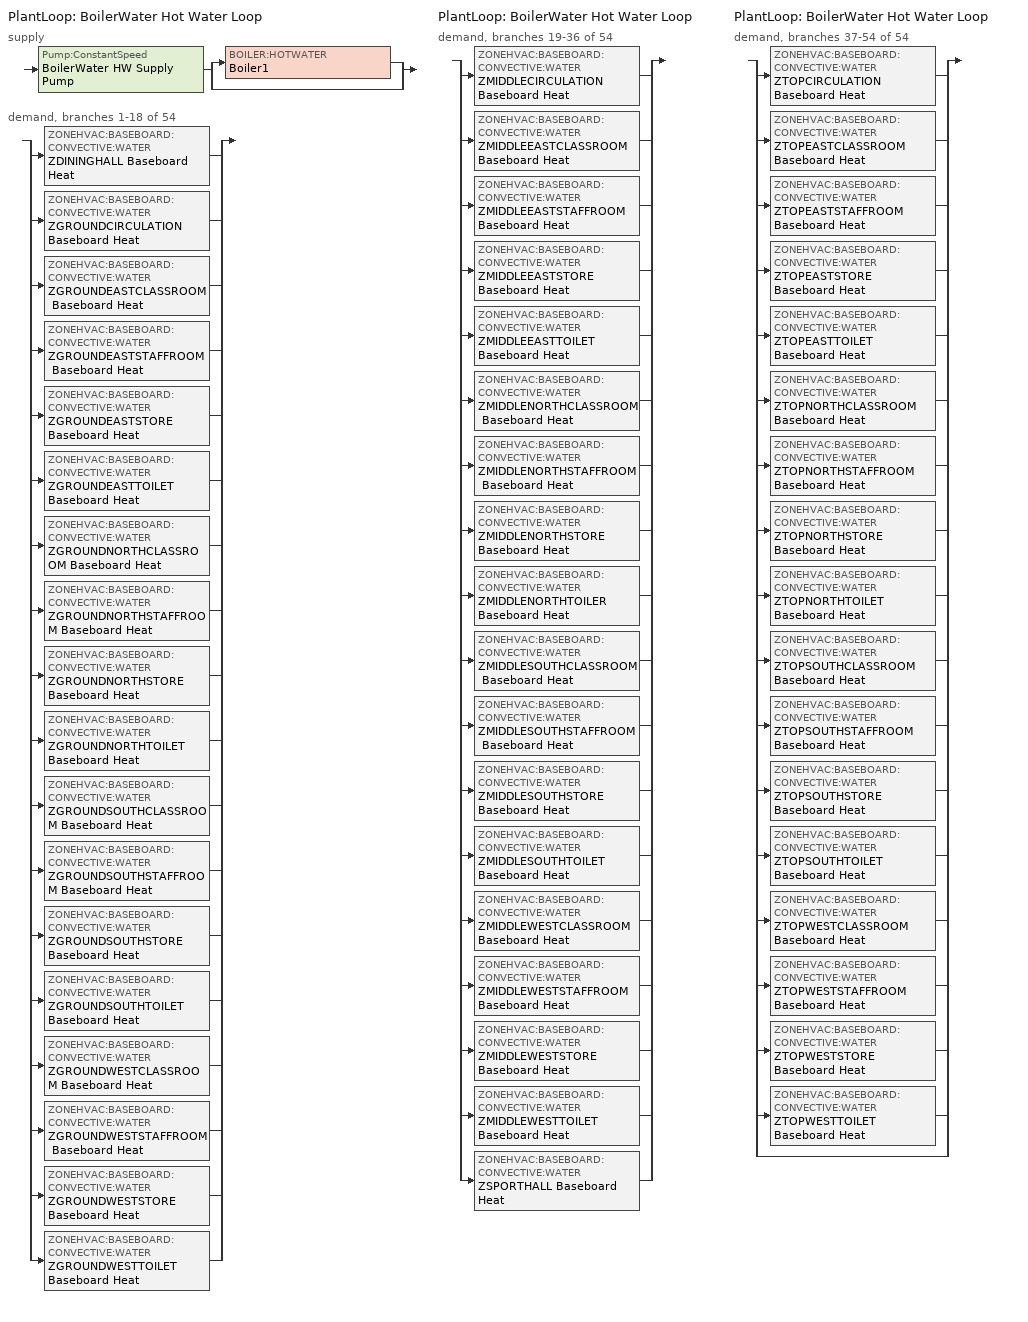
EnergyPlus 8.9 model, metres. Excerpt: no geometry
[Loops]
PlantLoop 'BoilerWater Hot Water Loop'
 supply: Pump:ConstantSpeed 'BoilerWater HW Supply Pump' > split
  | BOILER:HOTWATER 'Boiler1'
  | bypass
 demand, branches 1-18 of 54: split
  | ZONEHVAC:BASEBOARD:CONVECTIVE:WATER 'ZDININGHALL Baseboard Heat'
  | ZONEHVAC:BASEBOARD:CONVECTIVE:WATER 'ZGROUNDCIRCULATION Baseboard Heat'
  | ZONEHVAC:BASEBOARD:CONVECTIVE:WATER 'ZGROUNDEASTCLASSROOM Baseboard Heat'
  | ZONEHVAC:BASEBOARD:CONVECTIVE:WATER 'ZGROUNDEASTSTAFFROOM Baseboard Heat'
  | ZONEHVAC:BASEBOARD:CONVECTIVE:WATER 'ZGROUNDEASTSTORE Baseboard Heat'
  | ZONEHVAC:BASEBOARD:CONVECTIVE:WATER 'ZGROUNDEASTTOILET Baseboard Heat'
  | ZONEHVAC:BASEBOARD:CONVECTIVE:WATER 'ZGROUNDNORTHCLASSROOM Baseboard Heat'
  | ZONEHVAC:BASEBOARD:CONVECTIVE:WATER 'ZGROUNDNORTHSTAFFROOM Baseboard Heat'
  | ZONEHVAC:BASEBOARD:CONVECTIVE:WATER 'ZGROUNDNORTHSTORE Baseboard Heat'
  | ZONEHVAC:BASEBOARD:CONVECTIVE:WATER 'ZGROUNDNORTHTOILET Baseboard Heat'
  | ZONEHVAC:BASEBOARD:CONVECTIVE:WATER 'ZGROUNDSOUTHCLASSROOM Baseboard Heat'
  | ZONEHVAC:BASEBOARD:CONVECTIVE:WATER 'ZGROUNDSOUTHSTAFFROOM Baseboard Heat'
  | ZONEHVAC:BASEBOARD:CONVECTIVE:WATER 'ZGROUNDSOUTHSTORE Baseboard Heat'
  | ZONEHVAC:BASEBOARD:CONVECTIVE:WATER 'ZGROUNDSOUTHTOILET Baseboard Heat'
  | ZONEHVAC:BASEBOARD:CONVECTIVE:WATER 'ZGROUNDWESTCLASSROOM Baseboard Heat'
  | ZONEHVAC:BASEBOARD:CONVECTIVE:WATER 'ZGROUNDWESTSTAFFROOM Baseboard Heat'
  | ZONEHVAC:BASEBOARD:CONVECTIVE:WATER 'ZGROUNDWESTSTORE Baseboard Heat'
  | ZONEHVAC:BASEBOARD:CONVECTIVE:WATER 'ZGROUNDWESTTOILET Baseboard Heat'
PlantLoop 'BoilerWater Hot Water Loop'
 demand, branches 19-36 of 54: split
  | ZONEHVAC:BASEBOARD:CONVECTIVE:WATER 'ZMIDDLECIRCULATION Baseboard Heat'
  | ZONEHVAC:BASEBOARD:CONVECTIVE:WATER 'ZMIDDLEEASTCLASSROOM Baseboard Heat'
  | ZONEHVAC:BASEBOARD:CONVECTIVE:WATER 'ZMIDDLEEASTSTAFFROOM Baseboard Heat'
  | ZONEHVAC:BASEBOARD:CONVECTIVE:WATER 'ZMIDDLEEASTSTORE Baseboard Heat'
  | ZONEHVAC:BASEBOARD:CONVECTIVE:WATER 'ZMIDDLEEASTTOILET Baseboard Heat'
  | ZONEHVAC:BASEBOARD:CONVECTIVE:WATER 'ZMIDDLENORTHCLASSROOM Baseboard Heat'
  | ZONEHVAC:BASEBOARD:CONVECTIVE:WATER 'ZMIDDLENORTHSTAFFROOM Baseboard Heat'
  | ZONEHVAC:BASEBOARD:CONVECTIVE:WATER 'ZMIDDLENORTHSTORE Baseboard Heat'
  | ZONEHVAC:BASEBOARD:CONVECTIVE:WATER 'ZMIDDLENORTHTOILER Baseboard Heat'
  | ZONEHVAC:BASEBOARD:CONVECTIVE:WATER 'ZMIDDLESOUTHCLASSROOM Baseboard Heat'
  | ZONEHVAC:BASEBOARD:CONVECTIVE:WATER 'ZMIDDLESOUTHSTAFFROOM Baseboard Heat'
  | ZONEHVAC:BASEBOARD:CONVECTIVE:WATER 'ZMIDDLESOUTHSTORE Baseboard Heat'
  | ZONEHVAC:BASEBOARD:CONVECTIVE:WATER 'ZMIDDLESOUTHTOILET Baseboard Heat'
  | ZONEHVAC:BASEBOARD:CONVECTIVE:WATER 'ZMIDDLEWESTCLASSROOM Baseboard Heat'
  | ZONEHVAC:BASEBOARD:CONVECTIVE:WATER 'ZMIDDLEWESTSTAFFROOM Baseboard Heat'
  | ZONEHVAC:BASEBOARD:CONVECTIVE:WATER 'ZMIDDLEWESTSTORE Baseboard Heat'
  | ZONEHVAC:BASEBOARD:CONVECTIVE:WATER 'ZMIDDLEWESTTOILET Baseboard Heat'
  | ZONEHVAC:BASEBOARD:CONVECTIVE:WATER 'ZSPORTHALL Baseboard Heat'
PlantLoop 'BoilerWater Hot Water Loop'
 demand, branches 37-54 of 54: split
  | ZONEHVAC:BASEBOARD:CONVECTIVE:WATER 'ZTOPCIRCULATION Baseboard Heat'
  | ZONEHVAC:BASEBOARD:CONVECTIVE:WATER 'ZTOPEASTCLASSROOM Baseboard Heat'
  | ZONEHVAC:BASEBOARD:CONVECTIVE:WATER 'ZTOPEASTSTAFFROOM Baseboard Heat'
  | ZONEHVAC:BASEBOARD:CONVECTIVE:WATER 'ZTOPEASTSTORE Baseboard Heat'
  | ZONEHVAC:BASEBOARD:CONVECTIVE:WATER 'ZTOPEASTTOILET Baseboard Heat'
  | ZONEHVAC:BASEBOARD:CONVECTIVE:WATER 'ZTOPNORTHCLASSROOM Baseboard Heat'
  | ZONEHVAC:BASEBOARD:CONVECTIVE:WATER 'ZTOPNORTHSTAFFROOM Baseboard Heat'
  | ZONEHVAC:BASEBOARD:CONVECTIVE:WATER 'ZTOPNORTHSTORE Baseboard Heat'
  | ZONEHVAC:BASEBOARD:CONVECTIVE:WATER 'ZTOPNORTHTOILET Baseboard Heat'
  | ZONEHVAC:BASEBOARD:CONVECTIVE:WATER 'ZTOPSOUTHCLASSROOM Baseboard Heat'
  | ZONEHVAC:BASEBOARD:CONVECTIVE:WATER 'ZTOPSOUTHSTAFFROOM Baseboard Heat'
  | ZONEHVAC:BASEBOARD:CONVECTIVE:WATER 'ZTOPSOUTHSTORE Baseboard Heat'
  | ZONEHVAC:BASEBOARD:CONVECTIVE:WATER 'ZTOPSOUTHTOILET Baseboard Heat'
  | ZONEHVAC:BASEBOARD:CONVECTIVE:WATER 'ZTOPWESTCLASSROOM Baseboard Heat'
  | ZONEHVAC:BASEBOARD:CONVECTIVE:WATER 'ZTOPWESTSTAFFROOM Baseboard Heat'
  | ZONEHVAC:BASEBOARD:CONVECTIVE:WATER 'ZTOPWESTSTORE Baseboard Heat'
  | ZONEHVAC:BASEBOARD:CONVECTIVE:WATER 'ZTOPWESTTOILET Baseboard Heat'
  | bypass
[DesignSpecification:OutdoorAir]
OutdoorAir_Allzones: Outdoor Air Method=Flow/Person; Outdoor Air Flow per Person=0.00944
[SIZING:ZONE] Zone Cooling Design Supply Air Temperature Input Method=SupplyAirTemperature; Zone Cooling Design Supply Air Temperature=12.8; Zone Heating Design Supply Air Temperature Input Method=SupplyAirTemperature; Zone Heating Design Supply Air Temperature=50; Zone Cooling Design Supply Air Humidity Ratio=0.008; Zone Heating Design Supply Air Humidity Ratio=0.008; Design Specification Outdoor Air Object=OutdoorAir_Allzones; Cooling Design Air Flow Method=Flow/Zone; Cooling Design Air Flow Rate=0.001; Cooling Minimum Air Flow per Zone Floor Area=0.000762; Cooling Minimum Air Flow=0; Cooling Minimum Air Flow Fraction=0; Heating Design Air Flow Method=Flow/Zone; Heating Design Air Flow Rate=0.001; Heating Maximum Air Flow per Zone Floor Area=0.002032; Heating Maximum Air Flow=0.141576; Heating Maximum Air Flow Fraction=0; Account for Dedicated Outdoor Air System=No; Dedicated Outdoor Air System Control Strategy=NeutralSupplyAir; Dedicated Outdoor Air Low Setpoint Temperature for Design=autosize; Dedicated Outdoor Air High Setpoint Temperature for Design=autosize
ZDININGHALL; ZGROUNDCIRCULATION; ZGROUNDEASTCLASSROOM; ZGROUNDEASTSTAFFROOM; ZGROUNDEASTSTORE; ZGROUNDEASTTOILET; ZGROUNDNORTHCLASSROOM; ZGROUNDNORTHSTAFFROOM; ZGROUNDNORTHSTORE; ZGROUNDNORTHTOILET; ZGROUNDSOUTHCLASSROOM; ZGROUNDSOUTHSTAFFROOM; ZGROUNDSOUTHSTORE; ZGROUNDSOUTHTOILET; ZGROUNDWESTCLASSROOM; ZGROUNDWESTSTAFFROOM; ZGROUNDWESTSTORE; ZGROUNDWESTTOILET; ZMIDDLECIRCULATION; ZMIDDLEEASTCLASSROOM; ZMIDDLEEASTSTAFFROOM; ZMIDDLEEASTSTORE; ZMIDDLEEASTTOILET; ZMIDDLENORTHCLASSROOM; ZMIDDLENORTHSTAFFROOM; ZMIDDLENORTHSTORE; ZMIDDLENORTHTOILER; ZMIDDLESOUTHCLASSROOM; ZMIDDLESOUTHSTAFFROOM; ZMIDDLESOUTHSTORE; ZMIDDLESOUTHTOILET; ZMIDDLEWESTCLASSROOM; ZMIDDLEWESTSTAFFROOM; ZMIDDLEWESTSTORE; ZMIDDLEWESTTOILET; ZSPORTHALL; ZTOPCIRCULATION; ZTOPEASTCLASSROOM; ZTOPEASTSTAFFROOM; ZTOPEASTSTORE; ZTOPEASTTOILET; ZTOPNORTHCLASSROOM; ZTOPNORTHSTAFFROOM; ZTOPNORTHSTORE; ZTOPNORTHTOILET; ZTOPSOUTHCLASSROOM; ZTOPSOUTHSTAFFROOM; ZTOPSOUTHSTORE; ZTOPSOUTHTOILET; ZTOPWESTCLASSROOM; ZTOPWESTSTAFFROOM; ZTOPWESTSTORE; ZTOPWESTTOILET
[Sizing:Plant]
BoilerWater Hot Water Loop: Loop Type=Heating; Design Loop Exit Temperature=82; Loop Design Temperature Difference=11
[ZONECONTROL:THERMOSTAT] Control Type Schedule=Zone Control Type Sched; Temperature Difference Between Cutout And Setpoint=0
Name | Zone or ZoneList | Control 1
ZDININGHALL Control | ZDININGHALL | dining_Heat
ZGROUNDCIRCULATION Control | ZGROUNDCIRCULATION | circulation_Heat
ZGROUNDEASTCLASSROOM Control | ZGROUNDEASTCLASSROOM | class_Heat
ZGROUNDEASTSTAFFROOM Control | ZGROUNDEASTSTAFFROOM | staff_Heat
ZGROUNDEASTSTORE Control | ZGROUNDEASTSTORE | store_Heat
ZGROUNDEASTTOILET Control | ZGROUNDEASTTOILET | toilet_Heat
ZGROUNDNORTHCLASSROOM Control | ZGROUNDNORTHCLASSROOM | class_Heat
ZGROUNDNORTHSTAFFROOM Control | ZGROUNDNORTHSTAFFROOM | staff_Heat
ZGROUNDNORTHSTORE Control | ZGROUNDNORTHSTORE | store_Heat
ZGROUNDNORTHTOILET Control | ZGROUNDNORTHTOILET | toilet_Heat
ZGROUNDSOUTHCLASSROOM Control | ZGROUNDSOUTHCLASSROOM | class_Heat
ZGROUNDSOUTHSTAFFROOM Control | ZGROUNDSOUTHSTAFFROOM | staff_Heat
ZGROUNDSOUTHSTORE Control | ZGROUNDSOUTHSTORE | store_Heat
ZGROUNDSOUTHTOILET Control | ZGROUNDSOUTHTOILET | toilet_Heat
ZGROUNDWESTCLASSROOM Control | ZGROUNDWESTCLASSROOM | class_Heat
ZGROUNDWESTSTAFFROOM Control | ZGROUNDWESTSTAFFROOM | staff_Heat
ZGROUNDWESTSTORE Control | ZGROUNDWESTSTORE | store_Heat
ZGROUNDWESTTOILET Control | ZGROUNDWESTTOILET | toilet_Heat
ZMIDDLECIRCULATION Control | ZMIDDLECIRCULATION | circulation_Heat
ZMIDDLEEASTCLASSROOM Control | ZMIDDLEEASTCLASSROOM | class_Heat
ZMIDDLEEASTSTAFFROOM Control | ZMIDDLEEASTSTAFFROOM | staff_Heat
ZMIDDLEEASTSTORE Control | ZMIDDLEEASTSTORE | store_Heat
ZMIDDLEEASTTOILET Control | ZMIDDLEEASTTOILET | toilet_Heat
ZMIDDLENORTHCLASSROOM Control | ZMIDDLENORTHCLASSROOM | class_Heat
ZMIDDLENORTHSTAFFROOM Control | ZMIDDLENORTHSTAFFROOM | staff_Heat
ZMIDDLENORTHSTORE Control | ZMIDDLENORTHSTORE | store_Heat
ZMIDDLENORTHTOILER Control | ZMIDDLENORTHTOILER | toilet_Heat
ZMIDDLESOUTHCLASSROOM Control | ZMIDDLESOUTHCLASSROOM | class_Heat
ZMIDDLESOUTHSTAFFROOM Control | ZMIDDLESOUTHSTAFFROOM | staff_Heat
ZMIDDLESOUTHSTORE Control | ZMIDDLESOUTHSTORE | store_Heat
ZMIDDLESOUTHTOILET Control | ZMIDDLESOUTHTOILET | toilet_Heat
ZMIDDLEWESTCLASSROOM Control | ZMIDDLEWESTCLASSROOM | class_Heat
ZMIDDLEWESTSTAFFROOM Control | ZMIDDLEWESTSTAFFROOM | staff_Heat
ZMIDDLEWESTSTORE Control | ZMIDDLEWESTSTORE | store_Heat
ZMIDDLEWESTTOILET Control | ZMIDDLEWESTTOILET | toilet_Heat
ZSPORTHALL Control | ZSPORTHALL | sport_Heat
ZTOPCIRCULATION Control | ZTOPCIRCULATION | circulation_Heat
ZTOPEASTCLASSROOM Control | ZTOPEASTCLASSROOM | class_Heat
ZTOPEASTSTAFFROOM Control | ZTOPEASTSTAFFROOM | staff_Heat
ZTOPEASTSTORE Control | ZTOPEASTSTORE | store_Heat
ZTOPEASTTOILET Control | ZTOPEASTTOILET | toilet_Heat
ZTOPNORTHCLASSROOM Control | ZTOPNORTHCLASSROOM | class_Heat
ZTOPNORTHSTAFFROOM Control | ZTOPNORTHSTAFFROOM | staff_Heat
ZTOPNORTHSTORE Control | ZTOPNORTHSTORE | store_Heat
ZTOPNORTHTOILET Control | ZTOPNORTHTOILET | toilet_Heat
ZTOPSOUTHCLASSROOM Control | ZTOPSOUTHCLASSROOM | class_Heat
ZTOPSOUTHSTAFFROOM Control | ZTOPSOUTHSTAFFROOM | staff_Heat
ZTOPSOUTHSTORE Control | ZTOPSOUTHSTORE | store_Heat
ZTOPSOUTHTOILET Control | ZTOPSOUTHTOILET | toilet_Heat
ZTOPWESTCLASSROOM Control | ZTOPWESTCLASSROOM | class_Heat
ZTOPWESTSTAFFROOM Control | ZTOPWESTSTAFFROOM | staff_Heat
ZTOPWESTSTORE Control | ZTOPWESTSTORE | store_Heat
ZTOPWESTTOILET Control | ZTOPWESTTOILET | toilet_Heat
[ZONECONTROL:THERMOSTAT:OPERATIVETEMPERATURE] Radiative Fraction Input Mode=Constant; Fixed Radiative Fraction=0.5; Adaptive Comfort Model Type=None
Name | Thermostat
 | ZDININGHALL Control
 | ZGROUNDCIRCULATION Control
 | ZGROUNDEASTCLASSROOM Control
 | ZGROUNDEASTSTAFFROOM Control
 | ZGROUNDEASTSTORE Control
 | ZGROUNDEASTTOILET Control
 | ZGROUNDNORTHCLASSROOM Control
 | ZGROUNDNORTHSTAFFROOM Control
 | ZGROUNDNORTHSTORE Control
 | ZGROUNDNORTHTOILET Control
 | ZGROUNDSOUTHCLASSROOM Control
 | ZGROUNDSOUTHSTAFFROOM Control
 | ZGROUNDSOUTHSTORE Control
 | ZGROUNDSOUTHTOILET Control
 | ZGROUNDWESTCLASSROOM Control
 | ZGROUNDWESTSTAFFROOM Control
 | ZGROUNDWESTSTORE Control
 | ZGROUNDWESTTOILET Control
 | ZMIDDLECIRCULATION Control
 | ZMIDDLEEASTCLASSROOM Control
 | ZMIDDLEEASTSTAFFROOM Control
 | ZMIDDLEEASTSTORE Control
 | ZMIDDLEEASTTOILET Control
 | ZMIDDLENORTHCLASSROOM Control
 | ZMIDDLENORTHSTAFFROOM Control
 | ZMIDDLENORTHSTORE Control
 | ZMIDDLENORTHTOILER Control
 | ZMIDDLESOUTHCLASSROOM Control
 | ZMIDDLESOUTHSTAFFROOM Control
 | ZMIDDLESOUTHSTORE Control
 | ZMIDDLESOUTHTOILET Control
 | ZMIDDLEWESTCLASSROOM Control
 | ZMIDDLEWESTSTAFFROOM Control
 | ZMIDDLEWESTSTORE Control
 | ZMIDDLEWESTTOILET Control
 | ZSPORTHALL Control
 | ZTOPCIRCULATION Control
 | ZTOPEASTCLASSROOM Control
 | ZTOPEASTSTAFFROOM Control
 | ZTOPEASTSTORE Control
 | ZTOPEASTTOILET Control
 | ZTOPNORTHCLASSROOM Control
 | ZTOPNORTHSTAFFROOM Control
 | ZTOPNORTHSTORE Control
 | ZTOPNORTHTOILET Control
 | ZTOPSOUTHCLASSROOM Control
 | ZTOPSOUTHSTAFFROOM Control
 | ZTOPSOUTHSTORE Control
 | ZTOPSOUTHTOILET Control
 | ZTOPWESTCLASSROOM Control
 | ZTOPWESTSTAFFROOM Control
 | ZTOPWESTSTORE Control
 | ZTOPWESTTOILET Control
[THERMOSTATSETPOINT:SINGLEHEATING]
Name | Setpoint Temperature Schedule
dining_Heat | SecSchl_EatDrink_Heat
circulation_Heat | SecSchl_Circulation_Heat
class_Heat | SecSchl_ClassRm_Heat
staff_Heat | SecSchl_OpenOff_Heat
store_Heat | SecSchl_Store_Heat
toilet_Heat | SecSchl_Toilet_Heat
sport_Heat | SecSchl_DrySptHall_Heat
[ZONEHVAC:BASEBOARD:CONVECTIVE:WATER] Availability Schedule=HVACTemplate-Always 1; Heating Design Capacity Method=HeatingDesignCapacity; Heating Design Capacity=autosize; Fraction of Autosized Heating Design Capacity=1; UFactor Times Area Value=autosize; Maximum Water Flow Rate=autosize; Convergence Tolerance=0.001
ZDININGHALL Baseboard Heat; ZGROUNDCIRCULATION Baseboard Heat; ZGROUNDEASTCLASSROOM Baseboard Heat; ZGROUNDEASTSTAFFROOM Baseboard Heat; ZGROUNDEASTSTORE Baseboard Heat; ZGROUNDEASTTOILET Baseboard Heat; ZGROUNDNORTHCLASSROOM Baseboard Heat; ZGROUNDNORTHSTAFFROOM Baseboard Heat; ZGROUNDNORTHSTORE Baseboard Heat; ZGROUNDNORTHTOILET Baseboard Heat; ZGROUNDSOUTHCLASSROOM Baseboard Heat; ZGROUNDSOUTHSTAFFROOM Baseboard Heat; ZGROUNDSOUTHSTORE Baseboard Heat; ZGROUNDSOUTHTOILET Baseboard Heat; ZGROUNDWESTCLASSROOM Baseboard Heat; ZGROUNDWESTSTAFFROOM Baseboard Heat; ZGROUNDWESTSTORE Baseboard Heat; ZGROUNDWESTTOILET Baseboard Heat; ZMIDDLECIRCULATION Baseboard Heat; ZMIDDLEEASTCLASSROOM Baseboard Heat; ZMIDDLEEASTSTAFFROOM Baseboard Heat; ZMIDDLEEASTSTORE Baseboard Heat; ZMIDDLEEASTTOILET Baseboard Heat; ZMIDDLENORTHCLASSROOM Baseboard Heat; ZMIDDLENORTHSTAFFROOM Baseboard Heat; ZMIDDLENORTHSTORE Baseboard Heat; ZMIDDLENORTHTOILER Baseboard Heat; ZMIDDLESOUTHCLASSROOM Baseboard Heat; ZMIDDLESOUTHSTAFFROOM Baseboard Heat; ZMIDDLESOUTHSTORE Baseboard Heat; ZMIDDLESOUTHTOILET Baseboard Heat; ZMIDDLEWESTCLASSROOM Baseboard Heat; ZMIDDLEWESTSTAFFROOM Baseboard Heat; ZMIDDLEWESTSTORE Baseboard Heat; ZMIDDLEWESTTOILET Baseboard Heat; ZSPORTHALL Baseboard Heat; ZTOPCIRCULATION Baseboard Heat; ZTOPEASTCLASSROOM Baseboard Heat; ZTOPEASTSTAFFROOM Baseboard Heat; ZTOPEASTSTORE Baseboard Heat; ZTOPEASTTOILET Baseboard Heat; ZTOPNORTHCLASSROOM Baseboard Heat; ZTOPNORTHSTAFFROOM Baseboard Heat; ZTOPNORTHSTORE Baseboard Heat; ZTOPNORTHTOILET Baseboard Heat; ZTOPSOUTHCLASSROOM Baseboard Heat; ZTOPSOUTHSTAFFROOM Baseboard Heat; ZTOPSOUTHSTORE Baseboard Heat; ZTOPSOUTHTOILET Baseboard Heat; ZTOPWESTCLASSROOM Baseboard Heat; ZTOPWESTSTAFFROOM Baseboard Heat; ZTOPWESTSTORE Baseboard Heat; ZTOPWESTTOILET Baseboard Heat
[Zone equipment]
ZDININGHALL: ZDININGHALL Baseboard Heat
ZGROUNDCIRCULATION: ZGROUNDCIRCULATION Baseboard Heat
ZGROUNDEASTCLASSROOM: ZGROUNDEASTCLASSROOM Baseboard Heat
ZGROUNDEASTSTAFFROOM: ZGROUNDEASTSTAFFROOM Baseboard Heat
ZGROUNDEASTSTORE: ZGROUNDEASTSTORE Baseboard Heat
ZGROUNDEASTTOILET: ZGROUNDEASTTOILET Baseboard Heat
ZGROUNDNORTHCLASSROOM: ZGROUNDNORTHCLASSROOM Baseboard Heat
ZGROUNDNORTHSTAFFROOM: ZGROUNDNORTHSTAFFROOM Baseboard Heat
ZGROUNDNORTHSTORE: ZGROUNDNORTHSTORE Baseboard Heat
ZGROUNDNORTHTOILET: ZGROUNDNORTHTOILET Baseboard Heat
ZGROUNDSOUTHCLASSROOM: ZGROUNDSOUTHCLASSROOM Baseboard Heat
ZGROUNDSOUTHSTAFFROOM: ZGROUNDSOUTHSTAFFROOM Baseboard Heat
ZGROUNDSOUTHSTORE: ZGROUNDSOUTHSTORE Baseboard Heat
ZGROUNDSOUTHTOILET: ZGROUNDSOUTHTOILET Baseboard Heat
ZGROUNDWESTCLASSROOM: ZGROUNDWESTCLASSROOM Baseboard Heat
ZGROUNDWESTSTAFFROOM: ZGROUNDWESTSTAFFROOM Baseboard Heat
ZGROUNDWESTSTORE: ZGROUNDWESTSTORE Baseboard Heat
ZGROUNDWESTTOILET: ZGROUNDWESTTOILET Baseboard Heat
ZMIDDLECIRCULATION: ZMIDDLECIRCULATION Baseboard Heat
ZMIDDLEEASTCLASSROOM: ZMIDDLEEASTCLASSROOM Baseboard Heat
ZMIDDLEEASTSTAFFROOM: ZMIDDLEEASTSTAFFROOM Baseboard Heat
ZMIDDLEEASTSTORE: ZMIDDLEEASTSTORE Baseboard Heat
ZMIDDLEEASTTOILET: ZMIDDLEEASTTOILET Baseboard Heat
ZMIDDLENORTHCLASSROOM: ZMIDDLENORTHCLASSROOM Baseboard Heat
ZMIDDLENORTHSTAFFROOM: ZMIDDLENORTHSTAFFROOM Baseboard Heat
ZMIDDLENORTHSTORE: ZMIDDLENORTHSTORE Baseboard Heat
ZMIDDLENORTHTOILER: ZMIDDLENORTHTOILER Baseboard Heat
ZMIDDLESOUTHCLASSROOM: ZMIDDLESOUTHCLASSROOM Baseboard Heat
ZMIDDLESOUTHSTAFFROOM: ZMIDDLESOUTHSTAFFROOM Baseboard Heat
ZMIDDLESOUTHSTORE: ZMIDDLESOUTHSTORE Baseboard Heat
ZMIDDLESOUTHTOILET: ZMIDDLESOUTHTOILET Baseboard Heat
ZMIDDLEWESTCLASSROOM: ZMIDDLEWESTCLASSROOM Baseboard Heat
ZMIDDLEWESTSTAFFROOM: ZMIDDLEWESTSTAFFROOM Baseboard Heat
ZMIDDLEWESTSTORE: ZMIDDLEWESTSTORE Baseboard Heat
ZMIDDLEWESTTOILET: ZMIDDLEWESTTOILET Baseboard Heat
ZSPORTHALL: ZSPORTHALL Baseboard Heat
ZTOPCIRCULATION: ZTOPCIRCULATION Baseboard Heat
ZTOPEASTCLASSROOM: ZTOPEASTCLASSROOM Baseboard Heat
ZTOPEASTSTAFFROOM: ZTOPEASTSTAFFROOM Baseboard Heat
ZTOPEASTSTORE: ZTOPEASTSTORE Baseboard Heat
ZTOPEASTTOILET: ZTOPEASTTOILET Baseboard Heat
ZTOPNORTHCLASSROOM: ZTOPNORTHCLASSROOM Baseboard Heat
ZTOPNORTHSTAFFROOM: ZTOPNORTHSTAFFROOM Baseboard Heat
ZTOPNORTHSTORE: ZTOPNORTHSTORE Baseboard Heat
ZTOPNORTHTOILET: ZTOPNORTHTOILET Baseboard Heat
ZTOPSOUTHCLASSROOM: ZTOPSOUTHCLASSROOM Baseboard Heat
ZTOPSOUTHSTAFFROOM: ZTOPSOUTHSTAFFROOM Baseboard Heat
ZTOPSOUTHSTORE: ZTOPSOUTHSTORE Baseboard Heat
ZTOPSOUTHTOILET: ZTOPSOUTHTOILET Baseboard Heat
ZTOPWESTCLASSROOM: ZTOPWESTCLASSROOM Baseboard Heat
ZTOPWESTSTAFFROOM: ZTOPWESTSTAFFROOM Baseboard Heat
ZTOPWESTSTORE: ZTOPWESTSTORE Baseboard Heat
ZTOPWESTTOILET: ZTOPWESTTOILET Baseboard Heat
[Pump:ConstantSpeed]
BoilerWater HW Supply Pump: Design Flow Rate=autosize; Design Pump Head=179352; Design Power Consumption=autosize; Motor Efficiency=0.9; Fraction of Motor Inefficiencies to Fluid Stream=0; Pump Control Type=Intermittent
[BOILER:HOTWATER]
Boiler1: Fuel Type=NaturalGas; Nominal Capacity=autosize; Nominal Thermal Efficiency=0.852508; Normalized Boiler Efficiency Curve=Boiler1 Efficiency Curve; Design Water Outlet Temperature=81; Design Water Flow Rate=autosize; Minimum Part Load Ratio=0; Maximum Part Load Ratio=1.1; Optimum Part Load Ratio=1; Water Outlet Upper Temperature Limit=100; Boiler Flow Mode=ConstantFlow; Sizing Factor=1; EndUse Subcategory=General
[PlantLoop]
BoilerWater Hot Water Loop: Fluid Type=Water; Plant Equipment Operation Scheme=BoilerWater Operation; Maximum Loop Temperature=100; Minimum Loop Temperature=10; Maximum Loop Flow Rate=0; Minimum Loop Flow Rate=0; Plant Loop Volume=autocalculate; Load Distribution Scheme=SequentialLoad; Plant Loop Demand Calculation Scheme=SingleSetpoint
[PlantEquipmentList]
BoilerWater All Equipment: Boiler1
[PlantEquipmentOperation:HeatingLoad]
BoilerWater Operation All Hours: Load Range 1 Lower Limit=0; Load Range 1 Upper Limit=1e+15; Range 1 Equipment List=BoilerWater All Equipment
[PlantEquipmentOperationSchemes]
BoilerWater Operation: Control Scheme 1=BoilerWater Operation All Hours; Control Scheme 1 Schedule=HVACTemplate-Always 1
[SetpointManager:Scheduled]
BoilerWater HW Temp Manager: Control Variable=Temperature; Schedule=HVACTemplate-Always 82; Setpoint Node or NodeList=BoilerWater HW Supply Outlet
[WATERUSE:EQUIPMENT] EndUse Subcategory=DHW_default; Target Temperature Schedule=SHW_default Temp Sched; Hot Water Supply Temperature Schedule=Hot Supply Temp Sched
Name | Peak Flow Rate | Flow Rate Fraction Schedule | Zone
ZDININGHALL DHW | 2.08e-05 | SecSchl_EatDrink_Occ | ZDININGHALL
ZGROUNDCIRCULATION DHW | 0 | SecSchl_Circulation_Occ | ZGROUNDCIRCULATION
ZGROUNDEASTCLASSROOM DHW | 4.375e-06 | SecSchl_ClassRm_Occ | ZGROUNDEASTCLASSROOM
ZGROUNDEASTSTAFFROOM DHW | 1.34e-07 | SecSchl_OpenOff_Occ | ZGROUNDEASTSTAFFROOM
ZGROUNDEASTSTORE DHW | 0 | SecSchl_Store_Occ | ZGROUNDEASTSTORE
ZGROUNDEASTTOILET DHW | 0 | SecSchl_Toilet_Occ | ZGROUNDEASTTOILET
ZGROUNDNORTHCLASSROOM DHW | 4.375e-06 | SecSchl_ClassRm_Occ | ZGROUNDNORTHCLASSROOM
ZGROUNDNORTHSTAFFROOM DHW | 1.34e-07 | SecSchl_OpenOff_Occ | ZGROUNDNORTHSTAFFROOM
ZGROUNDNORTHSTORE DHW | 0 | SecSchl_Store_Occ | ZGROUNDNORTHSTORE
ZGROUNDNORTHTOILET DHW | 0 | SecSchl_Toilet_Occ | ZGROUNDNORTHTOILET
ZGROUNDSOUTHCLASSROOM DHW | 4.375e-06 | SecSchl_ClassRm_Occ | ZGROUNDSOUTHCLASSROOM
ZGROUNDSOUTHSTAFFROOM DHW | 1.34e-07 | SecSchl_OpenOff_Occ | ZGROUNDSOUTHSTAFFROOM
ZGROUNDSOUTHSTORE DHW | 0 | SecSchl_Store_Occ | ZGROUNDSOUTHSTORE
ZGROUNDSOUTHTOILET DHW | 0 | SecSchl_Toilet_Occ | ZGROUNDSOUTHTOILET
ZGROUNDWESTCLASSROOM DHW | 4.375e-06 | SecSchl_ClassRm_Occ | ZGROUNDWESTCLASSROOM
ZGROUNDWESTSTAFFROOM DHW | 1.34e-07 | SecSchl_OpenOff_Occ | ZGROUNDWESTSTAFFROOM
ZGROUNDWESTSTORE DHW | 0 | SecSchl_Store_Occ | ZGROUNDWESTSTORE
ZGROUNDWESTTOILET DHW | 0 | SecSchl_Toilet_Occ | ZGROUNDWESTTOILET
ZMIDDLECIRCULATION DHW | 0 | SecSchl_Circulation_Occ | ZMIDDLECIRCULATION
ZMIDDLEEASTCLASSROOM DHW | 4.375e-06 | SecSchl_ClassRm_Occ | ZMIDDLEEASTCLASSROOM
ZMIDDLEEASTSTAFFROOM DHW | 1.34e-07 | SecSchl_OpenOff_Occ | ZMIDDLEEASTSTAFFROOM
ZMIDDLEEASTSTORE DHW | 0 | SecSchl_Store_Occ | ZMIDDLEEASTSTORE
ZMIDDLEEASTTOILET DHW | 0 | SecSchl_Toilet_Occ | ZMIDDLEEASTTOILET
ZMIDDLENORTHCLASSROOM DHW | 4.375e-06 | SecSchl_ClassRm_Occ | ZMIDDLENORTHCLASSROOM
ZMIDDLENORTHSTAFFROOM DHW | 1.34e-07 | SecSchl_OpenOff_Occ | ZMIDDLENORTHSTAFFROOM
ZMIDDLENORTHSTORE DHW | 0 | SecSchl_Store_Occ | ZMIDDLENORTHSTORE
ZMIDDLENORTHTOILER DHW | 0 | SecSchl_Toilet_Occ | ZMIDDLENORTHTOILER
ZMIDDLESOUTHCLASSROOM DHW | 4.375e-06 | SecSchl_ClassRm_Occ | ZMIDDLESOUTHCLASSROOM
ZMIDDLESOUTHSTAFFROOM DHW | 1.34e-07 | SecSchl_OpenOff_Occ | ZMIDDLESOUTHSTAFFROOM
ZMIDDLESOUTHSTORE DHW | 0 | SecSchl_Store_Occ | ZMIDDLESOUTHSTORE
ZMIDDLESOUTHTOILET DHW | 0 | SecSchl_Toilet_Occ | ZMIDDLESOUTHTOILET
ZMIDDLEWESTCLASSROOM DHW | 4.375e-06 | SecSchl_ClassRm_Occ | ZMIDDLEWESTCLASSROOM
ZMIDDLEWESTSTAFFROOM DHW | 1.34e-07 | SecSchl_OpenOff_Occ | ZMIDDLEWESTSTAFFROOM
ZMIDDLEWESTSTORE DHW | 0 | SecSchl_Store_Occ | ZMIDDLEWESTSTORE
ZMIDDLEWESTTOILET DHW | 0 | SecSchl_Toilet_Occ | ZMIDDLEWESTTOILET
ZSPORTHALL DHW | 1.5625e-05 | SecSchl_DrySptHall_Occ | ZSPORTHALL
ZTOPCIRCULATION DHW | 0 | SecSchl_Circulation_Occ | ZTOPCIRCULATION
ZTOPEASTCLASSROOM DHW | 4.375e-06 | SecSchl_ClassRm_Occ | ZTOPEASTCLASSROOM
ZTOPEASTSTAFFROOM DHW | 1.34e-07 | SecSchl_OpenOff_Occ | ZTOPEASTSTAFFROOM
ZTOPEASTSTORE DHW | 0 | SecSchl_Store_Occ | ZTOPEASTSTORE
ZTOPEASTTOILET DHW | 0 | SecSchl_Toilet_Occ | ZTOPEASTTOILET
ZTOPNORTHCLASSROOM DHW | 4.375e-06 | SecSchl_ClassRm_Occ | ZTOPNORTHCLASSROOM
ZTOPNORTHSTAFFROOM DHW | 1.34e-07 | SecSchl_OpenOff_Occ | ZTOPNORTHSTAFFROOM
ZTOPNORTHSTORE DHW | 0 | SecSchl_Store_Occ | ZTOPNORTHSTORE
ZTOPNORTHTOILET DHW | 0 | SecSchl_Toilet_Occ | ZTOPNORTHTOILET
ZTOPSOUTHCLASSROOM DHW | 4.375e-06 | SecSchl_ClassRm_Occ | ZTOPSOUTHCLASSROOM
ZTOPSOUTHSTAFFROOM DHW | 1.34e-07 | SecSchl_OpenOff_Occ | ZTOPSOUTHSTAFFROOM
ZTOPSOUTHSTORE DHW | 0 | SecSchl_Store_Occ | ZTOPSOUTHSTORE
ZTOPSOUTHTOILET DHW | 0 | SecSchl_Toilet_Occ | ZTOPSOUTHTOILET
ZTOPWESTCLASSROOM DHW | 4.375e-06 | SecSchl_ClassRm_Occ | ZTOPWESTCLASSROOM
ZTOPWESTSTAFFROOM DHW | 1.34e-07 | SecSchl_OpenOff_Occ | ZTOPWESTSTAFFROOM
ZTOPWESTSTORE DHW | 0 | SecSchl_Store_Occ | ZTOPWESTSTORE
ZTOPWESTTOILET DHW | 0 | SecSchl_Toilet_Occ | ZTOPWESTTOILET
[Schedule:Compact]
SecSchl_ClassRm_Occ: Through: 09 Jan, For: AllDays, Until: 24:00, 0, Through: 13 Feb, For: Weekdays SummerDesignDay, Until: 07:00, 0, Until: 08:00, 0.08, Until: 09:00, 0.6, Until: 12:00, 0.8, Until: 14:00, 0.4, Until: 16:00, 0.8, Until: 17:00, 0.4, Until: 21:00, 0.08, Until: 24:00, 0, For: Weekends, Until: 24:00, 0, For: Holidays, Until: 24:00, 0, For: WinterDesignDay AllOtherDays, Until: 24:00, 0, Through: 20 Feb, For: AllDays, Until: 24:00, 0, Through: 20 Mar, For: Weekdays SummerDesignDay, Until: 07:00, 0, Until: 08:00, 0.08, Until: 09:00, 0.6, Until: 12:00, 0.8, Until: 14:00, 0.4, Until: 16:00, 0.8, Until: 17:00, 0.4, Until: 21:00, 0.08, Until: 24:00, 0, For: Weekends, Until: 24:00, 0, For: Holidays, Until: 24:00, 0, For: WinterDesignDay AllOtherDays, Until: 24:00, 0, Through: 03 Apr, For: AllDays, Until: 24:00, 0, Through: 29 May, For: Weekdays SummerDesignDay, Until: 07:00, 0, Until: 08:00, 0.08, Until: 09:00, 0.6, Until: 12:00, 0.8, Until: 14:00, 0.4, Until: 16:00, 0.8, Until: 17:00, 0.4, Until: 21:00, 0.08, Until: 24:00, 0, For: Weekends, Until: 24:00, 0, For: Holidays, Until: 24:00, 0, For: WinterDesignDay AllOtherDays, Until: 24:00, 0, Through: 05 Jun, For: AllDays, Until: 24:00, 0, Through: 24 Jul, For: Weekdays SummerDesignDay, Until: 07:00, 0, Until: 08:00, 0.08, Until: 09:00, 0.6, Until: 12:00, 0.8, Until: 14:00, 0.4, Until: 16:00, 0.8, Until: 17:00, 0.4, Until: 21:00, 0.08, Until: 24:00, 0, For: Weekends, Until: 24:00, 0, For: Holidays, Until: 24:00, 0, For: WinterDesignDay AllOtherDays, Until: 24:00, 0, Through: 04 Sep, For: AllDays, Until: 24:00, 0, Through: 23 Oct, For: Weekdays SummerDesignDay, Until: 07:00, 0, Until: 08:00, 0.08, Until: 09:00, 0.6, Until: 12:00, 0.8, Until: 14:00, 0.4, Until: 16:00, 0.8, Until: 17:00, 0.4, Until: 21:00, 0.08, Until: 24:00, 0, For: Weekends, Until: 24:00, 0, For: Holidays, Until: 24:00, 0, For: WinterDesignDay AllOtherDays, Until: 24:00, 0, Through: 30 Oct, For: AllDays, Until: 24:00, 0, Through: 22 Dec, For: Weekdays SummerDesignDay, Until: 07:00, 0, Until: 08:00, 0.08, Until: 09:00, 0.6, Until: 12:00, 0.8, Until: 14:00, 0.4, Until: 16:00, 0.8, Until: 17:00, 0.4, Until: 21:00, 0.08, Until: 24:00, 0, For: Weekends, Until: 24:00, 0, For: Holidays, Until: 24:00, 0, For: WinterDesignDay AllOtherDays, Until: 24:00, 0, Through: 31 Dec, For: AllDays, Until: 24:00, 0
SecSchl_Circulation_Occ: Through: 09 Jan, For: AllDays, Until: 24:00, 0, Through: 13 Feb, For: Weekdays SummerDesignDay, Until: 07:00, 0, Until: 08:00, 0.1, Until: 09:00, 0.25, Until: 16:00, 0.5, Until: 17:00, 0.25, Until: 21:00, 0.1, Until: 24:00, 0, For: Weekends, Until: 24:00, 0, For: Holidays, Until: 24:00, 0, For: WinterDesignDay AllOtherDays, Until: 24:00, 0, Through: 20 Feb, For: AllDays, Until: 24:00, 0, Through: 20 Mar, For: Weekdays SummerDesignDay, Until: 07:00, 0, Until: 08:00, 0.1, Until: 09:00, 0.25, Until: 16:00, 0.5, Until: 17:00, 0.25, Until: 21:00, 0.1, Until: 24:00, 0, For: Weekends, Until: 24:00, 0, For: Holidays, Until: 24:00, 0, For: WinterDesignDay AllOtherDays, Until: 24:00, 0, Through: 03 Apr, For: AllDays, Until: 24:00, 0, Through: 29 May, For: Weekdays SummerDesignDay, Until: 07:00, 0, Until: 08:00, 0.1, Until: 09:00, 0.25, Until: 16:00, 0.5, Until: 17:00, 0.25, Until: 21:00, 0.1, Until: 24:00, 0, For: Weekends, Until: 24:00, 0, For: Holidays, Until: 24:00, 0, For: WinterDesignDay AllOtherDays, Until: 24:00, 0, Through: 04 Jun, For: AllDays, Until: 24:00, 0, Through: 24 Jul, For: Weekdays SummerDesignDay, Until: 07:00, 0, Until: 08:00, 0.1, Until: 09:00, 0.25, Until: 16:00, 0.5, Until: 17:00, 0.25, Until: 21:00, 0.1, Until: 24:00, 0, For: Weekends, Until: 24:00, 0, For: Holidays, Until: 24:00, 0, For: WinterDesignDay AllOtherDays, Until: 24:00, 0, Through: 04 Sep, For: AllDays, Until: 24:00, 0, Through: 23 Oct, For: Weekdays SummerDesignDay, Until: 07:00, 0, Until: 08:00, 0.1, Until: 09:00, 0.25, Until: 16:00, 0.5, Until: 17:00, 0.25, Until: 21:00, 0.1, Until: 24:00, 0, For: Weekends, Until: 24:00, 0, For: Holidays, Until: 24:00, 0, For: WinterDesignDay AllOtherDays, Until: 24:00, 0, Through: 30 Oct, For: AllDays, Until: 24:00, 0, Through: 23 Dec, For: Weekdays SummerDesignDay, Until: 07:00, 0, Until: 08:00, 0.1, Until: 09:00, 0.25, Until: 16:00, 0.5, Until: 17:00, 0.25, Until: 21:00, 0.1, Until: 24:00, 0, For: Weekends, Until: 24:00, 0, For: Holidays, Until: 24:00, 0, For: WinterDesignDay AllOtherDays, Until: 24:00, 0, Through: 31 Dec, For: AllDays, Until: 24:00, 0
SecSchl_OpenOff_Occ: Through: 09 Jan, For: AllDays, Until: 24:00, 0, Through: 13 Feb, For: Weekdays SummerDesignDay, Until: 07:00, 0, Until: 08:00, 0.1, Until: 09:00, 0.25, Until: 10:00, 0.75, Until: 12:00, 1, Until: 14:00, 0.5, Until: 16:00, 1, Until: 18:00, 0.5, Until: 24:00, 0, For: Weekends, Until: 24:00, 0, For: Holidays, Until: 24:00, 0, For: WinterDesignDay AllOtherDays, Until: 24:00, 0, Through: 20 Feb, For: AllDays, Until: 24:00, 0, Through: 20 Mar, For: Weekdays SummerDesignDay, Until: 07:00, 0, Until: 08:00, 0.1, Until: 09:00, 0.25, Until: 10:00, 0.75, Until: 12:00, 1, Until: 14:00, 0.5, Until: 16:00, 1, Until: 18:00, 0.5, Until: 24:00, 0, For: Weekends, Until: 24:00, 0, For: Holidays, Until: 24:00, 0, For: WinterDesignDay AllOtherDays, Until: 24:00, 0, Through: 03 Apr, For: AllDays, Until: 24:00, 0, Through: 29 May, For: Weekdays SummerDesignDay, Until: 07:00, 0, Until: 08:00, 0.1, Until: 09:00, 0.25, Until: 10:00, 0.75, Until: 12:00, 1, Until: 14:00, 0.5, Until: 16:00, 1, Until: 18:00, 0.5, Until: 24:00, 0, For: Weekends, Until: 24:00, 0, For: Holidays, Until: 24:00, 0, For: WinterDesignDay AllOtherDays, Until: 24:00, 0, Through: 05 Jun, For: AllDays, Until: 24:00, 0, Through: 24 Jul, For: Weekdays SummerDesignDay, Until: 07:00, 0, Until: 08:00, 0.1, Until: 09:00, 0.25, Until: 10:00, 0.75, Until: 12:00, 1, Until: 14:00, 0.5, Until: 16:00, 1, Until: 18:00, 0.5, Until: 24:00, 0, For: Weekends, Until: 24:00, 0, For: Holidays, Until: 24:00, 0, For: WinterDesignDay AllOtherDays, Until: 24:00, 0, Through: 04 Sep, For: AllDays, Until: 24:00, 0, Through: 23 Oct, For: Weekdays SummerDesignDay, Until: 07:00, 0, Until: 08:00, 0.1, Until: 09:00, 0.25, Until: 10:00, 0.75, Until: 12:00, 1, Until: 14:00, 0.5, Until: 16:00, 1, Until: 18:00, 0.5, Until: 24:00, 0, For: Weekends, Until: 24:00, 0, For: Holidays, Until: 24:00, 0, For: WinterDesignDay AllOtherDays, Until: 24:00, 0, Through: 30 Oct, For: AllDays, Until: 24:00, 0, Through: 22 Dec, For: Weekdays SummerDesignDay, Until: 07:00, 0, Until: 08:00, 0.1, Until: 09:00, 0.25, Until: 10:00, 0.75, Until: 12:00, 1, Until: 14:00, 0.5, Until: 16:00, 1, Until: 18:00, 0.5, Until: 24:00, 0, For: Weekends, Until: 24:00, 0, For: Holidays, Until: 24:00, 0, For: WinterDesignDay AllOtherDays, Until: 24:00, 0, Through: 31 Dec, For: AllDays, Until: 24:00, 0
SecSchl_Store_Occ: Through: 09 Jan, For: AllDays, Until: 24:00, 0, Through: 13 Feb, For: Weekdays SummerDesignDay, Until: 07:00, 0, Until: 18:00, 0.05, Until: 24:00, 0, For: Weekends, Until: 24:00, 0, For: Holidays, Until: 24:00, 0, For: WinterDesignDay AllOtherDays, Until: 24:00, 0, Through: 20 Feb, For: AllDays, Until: 24:00, 0, Through: 20 Mar, For: Weekdays SummerDesignDay, Until: 07:00, 0, Until: 18:00, 0.05, Until: 24:00, 0, For: Weekends, Until: 24:00, 0, For: Holidays, Until: 24:00, 0, For: WinterDesignDay AllOtherDays, Until: 24:00, 0, Through: 03 Apr, For: AllDays, Until: 24:00, 0, Through: 29 May, For: Weekdays SummerDesignDay, Until: 07:00, 0, Until: 18:00, 0.05, Until: 24:00, 0, For: Weekends, Until: 24:00, 0, For: Holidays, Until: 24:00, 0, For: WinterDesignDay AllOtherDays, Until: 24:00, 0, Through: 05 Jun, For: AllDays, Until: 24:00, 0, Through: 24 Jul, For: Weekdays SummerDesignDay, Until: 07:00, 0, Until: 18:00, 0.05, Until: 24:00, 0, For: Weekends, Until: 24:00, 0, For: Holidays, Until: 24:00, 0, For: WinterDesignDay AllOtherDays, Until: 24:00, 0, Through: 04 Sep, For: AllDays, Until: 24:00, 0, Through: 23 Oct, For: Weekdays SummerDesignDay, Until: 07:00, 0, Until: 18:00, 0.05, Until: 24:00, 0, For: Weekends, Until: 24:00, 0, For: Holidays, Until: 24:00, 0, For: WinterDesignDay AllOtherDays, Until: 24:00, 0, Through: 30 Oct, For: AllDays, Until: 24:00, 0, Through: 22 Dec, For: Weekdays SummerDesignDay, Until: 07:00, 0, Until: 18:00, 0.05, Until: 24:00, 0, For: Weekends, Until: 24:00, 0, For: Holidays, Until: 24:00, 0, For: WinterDesignDay AllOtherDays, Until: 24:00, 0, Through: 31 Dec, For: AllDays, Until: 24:00, 0
SecSchl_Toilet_Occ: Through: 09 Jan, For: AllDays, Until: 24:00, 0, Through: 13 Feb, For: Weekdays SummerDesignDay, Until: 07:00, 0, Until: 08:00, 0.1, Until: 09:00, 0.25, Until: 16:00, 0.5, Until: 17:00, 0.25, Until: 21:00, 0.1, Until: 24:00, 0, For: Weekends, Until: 24:00, 0, For: Holidays, Until: 24:00, 0, For: WinterDesignDay AllOtherDays, Until: 24:00, 0, Through: 20 Feb, For: AllDays, Until: 24:00, 0, Through: 20 Mar, For: Weekdays SummerDesignDay, Until: 07:00, 0, Until: 08:00, 0.1, Until: 09:00, 0.25, Until: 16:00, 0.5, Until: 17:00, 0.25, Until: 21:00, 0.1, Until: 24:00, 0, For: Weekends, Until: 24:00, 0, For: Holidays, Until: 24:00, 0, For: WinterDesignDay AllOtherDays, Until: 24:00, 0, Through: 03 Apr, For: AllDays, Until: 24:00, 0, Through: 29 May, For: Weekdays SummerDesignDay, Until: 07:00, 0, Until: 08:00, 0.1, Until: 09:00, 0.25, Until: 16:00, 0.5, Until: 17:00, 0.25, Until: 21:00, 0.1, Until: 24:00, 0, For: Weekends, Until: 24:00, 0, For: Holidays, Until: 24:00, 0, For: WinterDesignDay AllOtherDays, Until: 24:00, 0, Through: 05 Jun, For: AllDays, Until: 24:00, 0, Through: 24 Jul, For: Weekdays SummerDesignDay, Until: 07:00, 0, Until: 08:00, 0.1, Until: 09:00, 0.25, Until: 16:00, 0.5, Until: 17:00, 0.25, Until: 21:00, 0.1, Until: 24:00, 0, For: Weekends, Until: 24:00, 0, For: Holidays, Until: 24:00, 0, For: WinterDesignDay AllOtherDays, Until: 24:00, 0, Through: 04 Sep, For: AllDays, Until: 24:00, 0, Through: 23 Oct, For: Weekdays SummerDesignDay, Until: 07:00, 0, Until: 08:00, 0.1, Until: 09:00, 0.25, Until: 16:00, 0.5, Until: 17:00, 0.25, Until: 21:00, 0.1, Until: 24:00, 0, For: Weekends, Until: 24:00, 0, For: Holidays, Until: 24:00, 0, For: WinterDesignDay AllOtherDays, Until: 24:00, 0, Through: 30 Oct, For: AllDays, Until: 24:00, 0, Through: 22 Dec, For: Weekdays SummerDesignDay, Until: 07:00, 0, Until: 08:00, 0.1, Until: 09:00, 0.25, Until: 16:00, 0.5, Until: 17:00, 0.25, Until: 21:00, 0.1, Until: 24:00, 0, For: Weekends, Until: 24:00, 0, For: Holidays, Until: 24:00, 0, For: WinterDesignDay AllOtherDays, Until: 24:00, 0, Through: 31 Dec, For: AllDays, Until: 24:00, 0
SecSchl_DrySptHall_Occ: Through: 09 Jan, For: AllDays, Until: 10:00, 0, Until: 16:00, 0.5, Until: 24:00, 0, Through: 13 Feb, For: Weekdays SummerDesignDay, Until: 07:00, 0, Until: 08:00, 0.1, Until: 09:00, 0.25, Until: 12:00, 1, Until: 14:00, 0.75, Until: 16:00, 1, Until: 18:00, 0.75, Until: 21:00, 0.5, Until: 24:00, 0, For: Weekends, Until: 10:00, 0, Until: 16:00, 0.5, Until: 24:00, 0, For: Holidays, Until: 10:00, 0, Until: 16:00, 0.5, Until: 24:00, 0, For: WinterDesignDay AllOtherDays, Until: 24:00, 0, Through: 20 Feb, For: AllDays, Until: 10:00, 0, Until: 16:00, 0.5, Until: 24:00, 0, Through: 20 Mar, For: Weekdays SummerDesignDay, Until: 07:00, 0, Until: 08:00, 0.1, Until: 09:00, 0.25, Until: 12:00, 1, Until: 14:00, 0.75, Until: 16:00, 1, Until: 18:00, 0.75, Until: 21:00, 0.5, Until: 24:00, 0, For: Weekends, Until: 10:00, 0, Until: 16:00, 0.5, Until: 24:00, 0, For: Holidays, Until: 10:00, 0, Until: 16:00, 0.5, Until: 24:00, 0, For: WinterDesignDay AllOtherDays, Until: 24:00, 0, Through: 03 Apr, For: AllDays, Until: 10:00, 0, Until: 16:00, 0.5, Until: 24:00, 0, Through: 29 May, For: Weekdays SummerDesignDay, Until: 07:00, 0, Until: 08:00, 0.1, Until: 09:00, 0.25, Until: 12:00, 1, Until: 14:00, 0.75, Until: 16:00, 1, Until: 18:00, 0.75, Until: 21:00, 0.5, Until: 24:00, 0, For: Weekends, Until: 10:00, 0, Until: 16:00, 0.5, Until: 24:00, 0, For: Holidays, Until: 10:00, 0, Until: 16:00, 0.5, Until: 24:00, 0, For: WinterDesignDay AllOtherDays, Until: 24:00, 0, Through: 05 Jun, For: AllDays, Until: 10:00, 0, Until: 16:00, 0.5, Until: 24:00, 0, Through: 24 Jul, For: Weekdays SummerDesignDay, Until: 07:00, 0, Until: 08:00, 0.1, Until: 09:00, 0.25, Until: 12:00, 1, Until: 14:00, 0.75, Until: 16:00, 1, Until: 18:00, 0.75, Until: 21:00, 0.5, Until: 24:00, 0, For: Weekends, Until: 10:00, 0, Until: 16:00, 0.5, Until: 24:00, 0, For: Holidays, Until: 10:00, 0, Until: 16:00, 0.5, Until: 24:00, 0, For: WinterDesignDay AllOtherDays, Until: 24:00, 0, Through: 04 Sep, For: AllDays, Until: 10:00, 0, Until: 16:00, 0.5, Until: 24:00, 0, Through: 23 Oct, For: Weekdays SummerDesignDay, Until: 07:00, 0, Until: 08:00, 0.1, Until: 09:00, 0.25, Until: 12:00, 1, Until: 14:00, 0.75, Until: 16:00, 1, Until: 18:00, 0.75, Until: 21:00, 0.5, Until: 24:00, 0, For: Weekends, Until: 10:00, 0, Until: 16:00, 0.5, Until: 24:00, 0, For: Holidays, Until: 10:00, 0, Until: 16:00, 0.5, Until: 24:00, 0, For: WinterDesignDay AllOtherDays, Until: 24:00, 0, Through: 30 Oct, For: AllDays, Until: 10:00, 0, Until: 16:00, 0.5, Until: 24:00, 0, Through: 22 Dec, For: Weekdays SummerDesignDay, Until: 07:00, 0, Until: 08:00, 0.1, Until: 09:00, 0.25, Until: 12:00, 1, Until: 14:00, 0.75, Until: 16:00, 1, Until: 18:00, 0.75, Until: 21:00, 0.5, Until: 24:00, 0, For: Weekends, Until: 10:00, 0, Until: 16:00, 0.5, Until: 24:00, 0, For: Holidays, Until: 10:00, 0, Until: 16:00, 0.5, Until: 24:00, 0, For: WinterDesignDay AllOtherDays, Until: 24:00, 0, Through: 31 Dec, For: AllDays, Until: 10:00, 0, Until: 16:00, 0.5, Until: 24:00, 0
SecSchl_EatDrink_Occ: Through: 09 Jan, For: AllDays, Until: 24:00, 0, Through: 13 Feb, For: Weekdays SummerDesignDay, Until: 08:00, 0, Until: 12:00, 0.1, Until: 14:00, 1, Until: 20:00, 0.1, Until: 24:00, 0, For: Weekends, Until: 24:00, 0, For: Holidays, Until: 24:00, 0, For: WinterDesignDay AllOtherDays, Until: 24:00, 0, Through: 20 Feb, For: AllDays, Until: 24:00, 0, Through: 20 Mar, For: Weekdays SummerDesignDay, Until: 08:00, 0, Until: 12:00, 0.1, Until: 14:00, 1, Until: 20:00, 0.1, Until: 24:00, 0, For: Weekends, Until: 24:00, 0, For: Holidays, Until: 24:00, 0, For: WinterDesignDay AllOtherDays, Until: 24:00, 0, Through: 03 Apr, For: AllDays, Until: 24:00, 0, Through: 29 May, For: Weekdays SummerDesignDay, Until: 08:00, 0, Until: 12:00, 0.1, Until: 14:00, 1, Until: 20:00, 0.1, Until: 24:00, 0, For: Weekends, Until: 24:00, 0, For: Holidays, Until: 24:00, 0, For: WinterDesignDay AllOtherDays, Until: 24:00, 0, Through: 05 Jun, For: AllDays, Until: 24:00, 0, Through: 24 Jul, For: Weekdays SummerDesignDay, Until: 08:00, 0, Until: 12:00, 0.1, Until: 14:00, 1, Until: 20:00, 0.1, Until: 24:00, 0, For: Weekends, Until: 24:00, 0, For: Holidays, Until: 24:00, 0, For: WinterDesignDay AllOtherDays, Until: 24:00, 0, Through: 04 Sep, For: AllDays, Until: 24:00, 0, Through: 23 Oct, For: Weekdays SummerDesignDay, Until: 08:00, 0, Until: 12:00, 0.1, Until: 14:00, 1, Until: 20:00, 0.1, Until: 24:00, 0, For: Weekends, Until: 24:00, 0, For: Holidays, Until: 24:00, 0, For: WinterDesignDay AllOtherDays, Until: 24:00, 0, Through: 30 Oct, For: AllDays, Until: 24:00, 0, Through: 22 Dec, For: Weekdays SummerDesignDay, Until: 08:00, 0, Until: 12:00, 0.1, Until: 14:00, 1, Until: 20:00, 0.1, Until: 24:00, 0, For: Weekends, Until: 24:00, 0, For: Holidays, Until: 24:00, 0, For: WinterDesignDay AllOtherDays, Until: 24:00, 0, Through: 31 Dec, For: AllDays, Until: 24:00, 0
HVACTemplate-Always 1; Zone Control Type Sched: Through: 12/31, For: AllDays, Until: 24:00, 1
HVACTemplate-Always 82: Through: 12/31, For: AllDays, Until: 24:00, 82
Hot Supply Temp Sched; SHW_default Temp Sched: Through: 12/31, For: AllDays, Until: 24:00, 43.3
[SCHEDULE:COMPACT]
SecSchl_EatDrink_Heat: Through: 12/31, For: Weekdays SummerDesignDay WinterDesignDay, Until: 06:00, 12, Until: 21:00, 23, Until: 24:00, 12, For: Weekends, Until: 06:00, 12, Until: 21:00, 23, Until: 24:00, 12, For: Holidays AllOtherDays, Until: 24:00, -50
SecSchl_Circulation_Heat; SecSchl_Toilet_Heat: Through: 12/31, For: Weekdays SummerDesignDay WinterDesignDay, Until: 06:00, 12, Until: 21:00, 15, Until: 24:00, 12, For: Weekends, Until: 06:00, 12, Until: 21:00, 15, Until: 24:00, 12, For: Holidays AllOtherDays, Until: 24:00, -50
SecSchl_ClassRm_Heat: Through: 12/31, For: Weekdays SummerDesignDay WinterDesignDay, Until: 06:00, 12, Until: 21:00, 18, Until: 24:00, 12, For: Weekends, Until: 06:00, 12, Until: 21:00, 18, Until: 24:00, 12, For: Holidays AllOtherDays, Until: 24:00, -50
SecSchl_OpenOff_Heat: Through: 12/31, For: Weekdays SummerDesignDay WinterDesignDay, Until: 06:00, 12, Until: 18:00, 22, Until: 24:00, 12, For: Weekends, Until: 06:00, 12, Until: 18:00, 22, Until: 24:00, 12, For: Holidays AllOtherDays, Until: 24:00, -50
SecSchl_Store_Heat: Through: 12/31, For: Weekdays SummerDesignDay WinterDesignDay, Until: 06:00, 12, Until: 18:00, 20, Until: 24:00, 12, For: Weekends, Until: 06:00, 12, Until: 18:00, 20, Until: 24:00, 12, For: Holidays AllOtherDays, Until: 24:00, -50
SecSchl_DrySptHall_Heat: Through: 12/31, For: Weekdays SummerDesignDay WinterDesignDay, Until: 06:00, 12, Until: 16:00, 15, Until: 24:00, 12, For: Weekends, Until: 06:00, 12, Until: 16:00, 15, Until: 24:00, 12, For: Holidays AllOtherDays, Until: 24:00, -50
[Curve:Quadratic]
Boiler1 Efficiency Curve: Coefficient1 Constant=0.97; Coefficient2 x=0.0633; Coefficient3 x2=-0.0333; Minimum Value of x=0; Maximum Value of x=1
